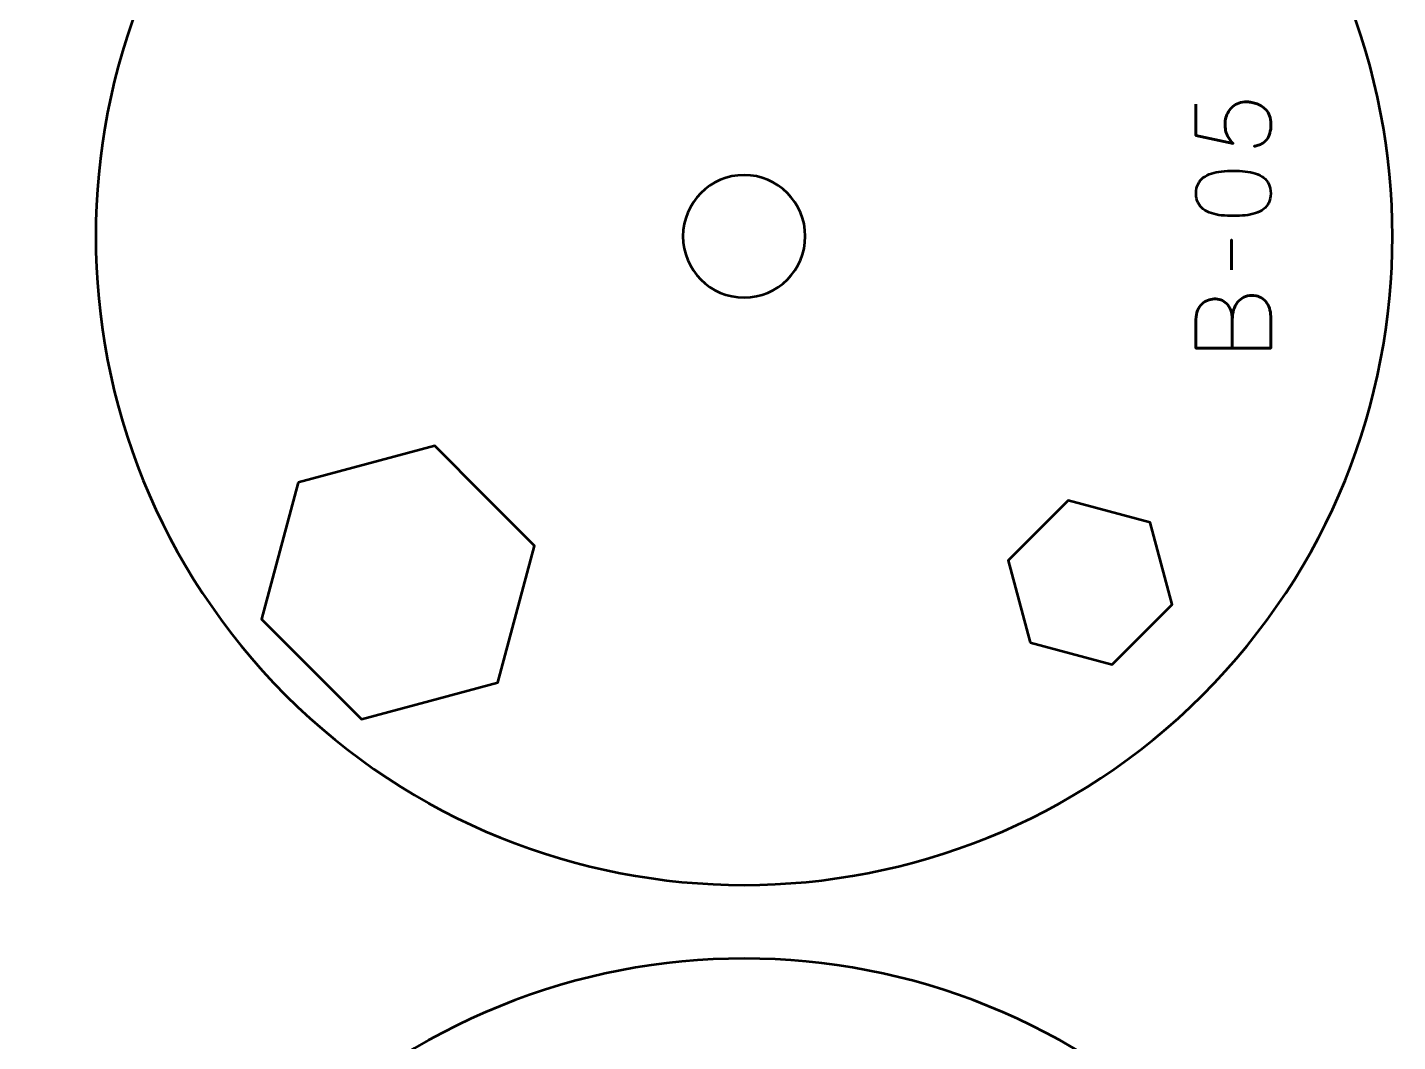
# Model space of a CAD drawing. Header units: centimetres. Extents: x -21 to 0, y -29.7 to 0.
# Drawn here: x -17.23 to -11.63, y -17.74 to -13.6 of the extents above; entities that cross this region are included whole.
import ezdxf

# ---------------------------------------------------------------- set-up
doc = ezdxf.new("R2010")
doc.units = ezdxf.units.CM
doc.header["$MEASUREMENT"] = 0
doc.layers.add('Layer 1', color=7, linetype='Continuous')

msp = doc.modelspace()

# ---------------------------------------------------------------- linework, layer by layer
at = {"layer": 'Layer 1', "color": 1, "lineweight": 53}
msp.add_open_spline([(-21.00003, -29.19995), (-21.00003, -29.19995), (-21.00003, -2.29992), (-21.00003, -2.29992), (-21.00003, -2.29992), (-21.00003, -2.21709), (-20.93286, -2.14992), (-20.85003, -2.14992), (-20.85003, -2.14992), (-20.7672, -2.14992), (-20.70003, -2.08275), (-20.70003, -1.99992), (-20.70003, -1.99992), (-20.70003, -1.91709), (-20.7672, -1.84992), (-20.85003, -1.84992), (-20.85003, -1.84992), (-20.93286, -1.84992), (-21.00003, -1.78275), (-21.00003, -1.69992), (-21.00003, -1.69992), (-21.00003, -1.61709), (-20.93286, -1.54992), (-20.85003, -1.54992), (-20.85003, -1.54992), (-20.7672, -1.54992), (-20.70003, -1.48275), (-20.70003, -1.39992), (-20.70003, -1.39992), (-20.70003, -1.31709), (-20.7672, -1.24992), (-20.85003, -1.24992), (-20.85003, -1.24992), (-20.93286, -1.24992), (-21.00003, -1.18275), (-21.00003, -1.09992), (-21.00003, -1.09992), (-21.00003, -1.09992), (-21.00003, -0.49992), (-21.00003, -0.49992), (-21.00003, -0.49992), (-21.00003, -0.22295), (-20.77694, 0.00004), (-20.49994, 0.00004), (-20.49994, 0.00004), (-20.49994, 0.00004), (-0.50008, 0.00004), (-0.50008, 0.00004), (-0.50008, 0.00004), (-0.22294, 0.00004), (0.00002, -0.22295), (0.00002, -0.49992), (0.00002, -0.49992), (0.00002, -0.49992), (0.00002, -29.19995), (0.00002, -29.19995), (0.00002, -29.19995), (0.00002, -29.47695), (-0.22294, -29.70004), (-0.50008, -29.70004), (-0.50008, -29.70004), (-0.50008, -29.70004), (-20.49994, -29.70004), (-20.49994, -29.70004), (-20.49994, -29.70004), (-20.77694, -29.70004), (-21.00003, -29.47695), (-21.00003, -29.19995)], degree=3, knots=[0, 0, 0, 0, 0.0588235, 0.0588235, 0.0588235, 0.0588235, 0.1176471, 0.1176471, 0.1176471, 0.1176471, 0.1764706, 0.1764706, 0.1764706, 0.1764706, 0.2352941, 0.2352941, 0.2352941, 0.2352941, 0.2941176, 0.2941176, 0.2941176, 0.2941176, 0.3529412, 0.3529412, 0.3529412, 0.3529412, 0.4117647, 0.4117647, 0.4117647, 0.4117647, 0.4705882, 0.4705882, 0.4705882, 0.4705882, 0.5294118, 0.5294118, 0.5294118, 0.5294118, 0.5882353, 0.5882353, 0.5882353, 0.5882353, 0.6470588, 0.6470588, 0.6470588, 0.6470588, 0.7058824, 0.7058824, 0.7058824, 0.7058824, 0.7647059, 0.7647059, 0.7647059, 0.7647059, 0.8235294, 0.8235294, 0.8235294, 0.8235294, 0.8823529, 0.8823529, 0.8823529, 0.8823529, 0.9411765, 0.9411765, 0.9411765, 0.9411765, 1, 1, 1, 1], dxfattribs=at)
at = {"layer": 'Layer 1', "color": 3, "lineweight": 53}
for points in [[(-16.17375, -12.57614), (-15.13905, -11.54144), (-13.46081, -11.54144), (-12.42608, -12.57617), (-12.42608, -12.57617), (-11.39138, -13.61087), (-11.39138, -15.28911), (-12.42608, -16.32381), (-12.42608, -16.32381), (-13.46081, -17.35853), (-15.13905, -17.35853), (-16.17375, -16.32383), (-16.17375, -16.32383), (-17.20848, -15.28911), (-17.20848, -13.61087), (-16.17375, -12.57614)], [(-16.17377, -18.17613), (-15.13907, -17.14143), (-13.46083, -17.14143), (-12.4261, -18.17616), (-12.4261, -18.17616), (-11.3914, -19.21086), (-11.3914, -20.8891), (-12.4261, -21.9238), (-12.4261, -21.9238), (-13.46083, -22.95852), (-15.13907, -22.95852), (-16.17377, -21.92382), (-16.17377, -21.92382), (-17.2085, -20.8891), (-17.2085, -19.21086), (-16.17377, -18.17613)]]:
    msp.add_open_spline(points, degree=3, knots=[0, 0, 0, 0, 0.25, 0.25, 0.25, 0.25, 0.5, 0.5, 0.5, 0.5, 0.75, 0.75, 0.75, 0.75, 1, 1, 1, 1], dxfattribs=at)
at = {"layer": 'Layer 1', "color": 5, "lineweight": 53}
for points, knots in [([(-12.4532, -13.91071), (-12.4532, -13.91071), (-12.4532, -14.03771), (-12.4532, -14.03771), (-12.4532, -14.03771), (-12.4532, -14.03771), (-12.30165, -14.07158), (-12.30165, -14.07158), (-12.30165, -14.07158), (-12.30673, -14.06565), (-12.31131, -14.06001), (-12.31534, -14.05457), (-12.31534, -14.05457), (-12.31936, -14.04921), (-12.32274, -14.04357), (-12.32557, -14.03757), (-12.32557, -14.03757), (-12.32839, -14.03164), (-12.33051, -14.02487), (-12.33199, -14.01725), (-12.33199, -14.01725), (-12.33347, -14.0097), (-12.33425, -14.00067), (-12.33425, -13.9903), (-12.33425, -13.9903), (-12.33425, -13.98183), (-12.33312, -13.97336), (-12.33079, -13.9649), (-12.33079, -13.9649), (-12.32853, -13.95643), (-12.32507, -13.94839), (-12.32049, -13.94077), (-12.32049, -13.94077), (-12.31583, -13.93308), (-12.31004, -13.9263), (-12.30306, -13.92038), (-12.30306, -13.92038), (-12.29607, -13.91438), (-12.28789, -13.90965), (-12.27851, -13.90627), (-12.27851, -13.90627), (-12.26912, -13.90281), (-12.25847, -13.90105), (-12.24662, -13.90098), (-12.24662, -13.90098), (-12.24224, -13.9009), (-12.23674, -13.9014), (-12.23025, -13.90239), (-12.23025, -13.90239), (-12.22376, -13.9033), (-12.2167, -13.905), (-12.20922, -13.9074), (-12.20922, -13.9074), (-12.20174, -13.90979), (-12.19433, -13.91318), (-12.187, -13.91748), (-12.187, -13.91748), (-12.17966, -13.92179), (-12.17296, -13.92729), (-12.16689, -13.93392), (-12.16689, -13.93392), (-12.16082, -13.94056), (-12.15595, -13.9486), (-12.15228, -13.95798), (-12.15228, -13.95798), (-12.14869, -13.96744), (-12.14678, -13.97852), (-12.14671, -13.99114), (-12.14671, -13.99114), (-12.14678, -14.00624), (-12.1484, -14.01894), (-12.15144, -14.02924), (-12.15144, -14.02924), (-12.15454, -14.03955), (-12.15856, -14.04794), (-12.16364, -14.05443), (-12.16364, -14.05443), (-12.16872, -14.06099), (-12.1743, -14.06607), (-12.18036, -14.06974), (-12.18036, -14.06974), (-12.18643, -14.07341), (-12.1925, -14.07616), (-12.19857, -14.078), (-12.19857, -14.078), (-12.20464, -14.07983), (-12.21021, -14.08124), (-12.21529, -14.08216), (-12.21529, -14.08216), (-12.21021, -14.08124), (-12.20464, -14.07983), (-12.19857, -14.078), (-12.19857, -14.078), (-12.1925, -14.07616), (-12.18643, -14.07341), (-12.18036, -14.06974), (-12.18036, -14.06974), (-12.1743, -14.06607), (-12.16872, -14.06099), (-12.16364, -14.05443), (-12.16364, -14.05443), (-12.15856, -14.04794), (-12.15454, -14.03955), (-12.15144, -14.02924), (-12.15144, -14.02924), (-12.1484, -14.01894), (-12.14678, -14.00624), (-12.14671, -13.99114), (-12.14671, -13.99114), (-12.14678, -13.97852), (-12.14869, -13.96744), (-12.15228, -13.95798), (-12.15228, -13.95798), (-12.15595, -13.9486), (-12.16082, -13.94056), (-12.16689, -13.93392), (-12.16689, -13.93392), (-12.17296, -13.92729), (-12.17966, -13.92179), (-12.187, -13.91748), (-12.187, -13.91748), (-12.19433, -13.91318), (-12.20174, -13.90979), (-12.20922, -13.9074), (-12.20922, -13.9074), (-12.2167, -13.905), (-12.22376, -13.9033), (-12.23025, -13.90239), (-12.23025, -13.90239), (-12.23674, -13.9014), (-12.24224, -13.9009), (-12.24662, -13.90098), (-12.24662, -13.90098), (-12.25847, -13.90105), (-12.26912, -13.90281), (-12.27851, -13.90627), (-12.27851, -13.90627), (-12.28789, -13.90965), (-12.29607, -13.91438), (-12.30306, -13.92038), (-12.30306, -13.92038), (-12.31004, -13.9263), (-12.31583, -13.93308), (-12.32049, -13.94077), (-12.32049, -13.94077), (-12.32507, -13.94839), (-12.32853, -13.95643), (-12.33079, -13.9649), (-12.33079, -13.9649), (-12.33312, -13.97336), (-12.33425, -13.98183), (-12.33425, -13.9903), (-12.33425, -13.9903), (-12.33425, -14.00067), (-12.33347, -14.0097), (-12.33199, -14.01725), (-12.33199, -14.01725), (-12.33051, -14.02487), (-12.32839, -14.03164), (-12.32557, -14.03757), (-12.32557, -14.03757), (-12.32274, -14.04357), (-12.31936, -14.04921), (-12.31534, -14.05457), (-12.31534, -14.05457), (-12.31131, -14.06001), (-12.30673, -14.06565), (-12.30165, -14.07158), (-12.30165, -14.07158), (-12.30165, -14.07158), (-12.4532, -14.03771), (-12.4532, -14.03771), (-12.4532, -14.03771), (-12.4532, -14.03771), (-12.4532, -13.91071), (-12.4532, -13.91071)], [0, 0, 0, 0, 0.0227273, 0.0227273, 0.0227273, 0.0227273, 0.0454545, 0.0454545, 0.0454545, 0.0454545, 0.0681818, 0.0681818, 0.0681818, 0.0681818, 0.0909091, 0.0909091, 0.0909091, 0.0909091, 0.1136364, 0.1136364, 0.1136364, 0.1136364, 0.1363636, 0.1363636, 0.1363636, 0.1363636, 0.1590909, 0.1590909, 0.1590909, 0.1590909, 0.1818182, 0.1818182, 0.1818182, 0.1818182, 0.2045455, 0.2045455, 0.2045455, 0.2045455, 0.2272727, 0.2272727, 0.2272727, 0.2272727, 0.25, 0.25, 0.25, 0.25, 0.2727273, 0.2727273, 0.2727273, 0.2727273, 0.2954545, 0.2954545, 0.2954545, 0.2954545, 0.3181818, 0.3181818, 0.3181818, 0.3181818, 0.3409091, 0.3409091, 0.3409091, 0.3409091, 0.3636364, 0.3636364, 0.3636364, 0.3636364, 0.3863636, 0.3863636, 0.3863636, 0.3863636, 0.4090909, 0.4090909, 0.4090909, 0.4090909, 0.4318182, 0.4318182, 0.4318182, 0.4318182, 0.4545455, 0.4545455, 0.4545455, 0.4545455, 0.4772727, 0.4772727, 0.4772727, 0.4772727, 0.5, 0.5, 0.5, 0.5, 0.5227273, 0.5227273, 0.5227273, 0.5227273, 0.5454545, 0.5454545, 0.5454545, 0.5454545, 0.5681818, 0.5681818, 0.5681818, 0.5681818, 0.5909091, 0.5909091, 0.5909091, 0.5909091, 0.6136364, 0.6136364, 0.6136364, 0.6136364, 0.6363636, 0.6363636, 0.6363636, 0.6363636, 0.6590909, 0.6590909, 0.6590909, 0.6590909, 0.6818182, 0.6818182, 0.6818182, 0.6818182, 0.7045455, 0.7045455, 0.7045455, 0.7045455, 0.7272727, 0.7272727, 0.7272727, 0.7272727, 0.75, 0.75, 0.75, 0.75, 0.7727273, 0.7727273, 0.7727273, 0.7727273, 0.7954545, 0.7954545, 0.7954545, 0.7954545, 0.8181818, 0.8181818, 0.8181818, 0.8181818, 0.8409091, 0.8409091, 0.8409091, 0.8409091, 0.8636364, 0.8636364, 0.8636364, 0.8636364, 0.8863636, 0.8863636, 0.8863636, 0.8863636, 0.9090909, 0.9090909, 0.9090909, 0.9090909, 0.9318182, 0.9318182, 0.9318182, 0.9318182, 0.9545455, 0.9545455, 0.9545455, 0.9545455, 0.9772727, 0.9772727, 0.9772727, 0.9772727, 1, 1, 1, 1]), ([(-12.14798, -14.27477), (-12.14805, -14.25996), (-12.15066, -14.24719), (-12.15574, -14.23653), (-12.15574, -14.23653), (-12.16082, -14.22595), (-12.16809, -14.21713), (-12.17733, -14.21008), (-12.17733, -14.21008), (-12.18664, -14.20309), (-12.19765, -14.19759), (-12.21035, -14.1935), (-12.21035, -14.1935), (-12.22305, -14.18947), (-12.23695, -14.18658), (-12.25219, -14.18496), (-12.25219, -14.18496), (-12.26743, -14.18326), (-12.28345, -14.18242), (-12.30038, -14.18249), (-12.30038, -14.18249), (-12.31724, -14.18242), (-12.33326, -14.18326), (-12.34843, -14.18496), (-12.34843, -14.18496), (-12.3636, -14.18658), (-12.37757, -14.18947), (-12.39027, -14.1935), (-12.39027, -14.1935), (-12.4029, -14.19759), (-12.4139, -14.20309), (-12.42329, -14.21008), (-12.42329, -14.21008), (-12.4326, -14.21713), (-12.43987, -14.22595), (-12.44495, -14.23653), (-12.44495, -14.23653), (-12.4501, -14.24719), (-12.45271, -14.25996), (-12.45278, -14.27477), (-12.45278, -14.27477), (-12.45271, -14.28959), (-12.4501, -14.30236), (-12.44495, -14.31302), (-12.44495, -14.31302), (-12.43987, -14.3236), (-12.4326, -14.33242), (-12.42329, -14.33947), (-12.42329, -14.33947), (-12.4139, -14.34646), (-12.4029, -14.35196), (-12.39027, -14.35605), (-12.39027, -14.35605), (-12.37757, -14.36008), (-12.3636, -14.36297), (-12.34843, -14.36459), (-12.34843, -14.36459), (-12.33326, -14.36628), (-12.31724, -14.36713), (-12.30038, -14.36706), (-12.30038, -14.36706), (-12.28345, -14.36713), (-12.26743, -14.36628), (-12.25219, -14.36459), (-12.25219, -14.36459), (-12.23695, -14.36297), (-12.22305, -14.36008), (-12.21035, -14.35605), (-12.21035, -14.35605), (-12.19765, -14.35196), (-12.18664, -14.34646), (-12.17733, -14.33947), (-12.17733, -14.33947), (-12.16809, -14.33242), (-12.16082, -14.3236), (-12.15574, -14.31302), (-12.15574, -14.31302), (-12.15066, -14.30236), (-12.14805, -14.28959), (-12.14798, -14.27477)], [0, 0, 0, 0, 0.05, 0.05, 0.05, 0.05, 0.1, 0.1, 0.1, 0.1, 0.15, 0.15, 0.15, 0.15, 0.2, 0.2, 0.2, 0.2, 0.25, 0.25, 0.25, 0.25, 0.3, 0.3, 0.3, 0.3, 0.35, 0.35, 0.35, 0.35, 0.4, 0.4, 0.4, 0.4, 0.45, 0.45, 0.45, 0.45, 0.5, 0.5, 0.5, 0.5, 0.55, 0.55, 0.55, 0.55, 0.6, 0.6, 0.6, 0.6, 0.65, 0.65, 0.65, 0.65, 0.7, 0.7, 0.7, 0.7, 0.75, 0.75, 0.75, 0.75, 0.8, 0.8, 0.8, 0.8, 0.85, 0.85, 0.85, 0.85, 0.9, 0.9, 0.9, 0.9, 0.95, 0.95, 0.95, 0.95, 1, 1, 1, 1]), ([(-12.14798, -14.27477), (-12.14805, -14.25996), (-12.15066, -14.24719), (-12.15574, -14.23653), (-12.15574, -14.23653), (-12.16082, -14.22595), (-12.16809, -14.21713), (-12.17733, -14.21008), (-12.17733, -14.21008), (-12.18664, -14.20309), (-12.19765, -14.19759), (-12.21035, -14.1935), (-12.21035, -14.1935), (-12.22305, -14.18947), (-12.23695, -14.18658), (-12.25219, -14.18496), (-12.25219, -14.18496), (-12.26743, -14.18326), (-12.28345, -14.18242), (-12.30038, -14.18249), (-12.30038, -14.18249), (-12.31724, -14.18242), (-12.33326, -14.18326), (-12.34843, -14.18496), (-12.34843, -14.18496), (-12.3636, -14.18658), (-12.37757, -14.18947), (-12.39027, -14.1935), (-12.39027, -14.1935), (-12.4029, -14.19759), (-12.4139, -14.20309), (-12.42329, -14.21008), (-12.42329, -14.21008), (-12.4326, -14.21713), (-12.43987, -14.22595), (-12.44495, -14.23653), (-12.44495, -14.23653), (-12.4501, -14.24719), (-12.45271, -14.25996), (-12.45278, -14.27477), (-12.45278, -14.27477), (-12.45271, -14.28959), (-12.4501, -14.30236), (-12.44495, -14.31302), (-12.44495, -14.31302), (-12.43987, -14.3236), (-12.4326, -14.33242), (-12.42329, -14.33947), (-12.42329, -14.33947), (-12.4139, -14.34646), (-12.4029, -14.35196), (-12.39027, -14.35605), (-12.39027, -14.35605), (-12.37757, -14.36008), (-12.3636, -14.36297), (-12.34843, -14.36459), (-12.34843, -14.36459), (-12.33326, -14.36628), (-12.31724, -14.36713), (-12.30038, -14.36706), (-12.30038, -14.36706), (-12.28345, -14.36713), (-12.26743, -14.36628), (-12.25219, -14.36459), (-12.25219, -14.36459), (-12.23695, -14.36297), (-12.22305, -14.36008), (-12.21035, -14.35605), (-12.21035, -14.35605), (-12.19765, -14.35196), (-12.18664, -14.34646), (-12.17733, -14.33947), (-12.17733, -14.33947), (-12.16809, -14.33242), (-12.16082, -14.3236), (-12.15574, -14.31302), (-12.15574, -14.31302), (-12.15066, -14.30236), (-12.14805, -14.28959), (-12.14798, -14.27477)], [0, 0, 0, 0, 0.05, 0.05, 0.05, 0.05, 0.1, 0.1, 0.1, 0.1, 0.15, 0.15, 0.15, 0.15, 0.2, 0.2, 0.2, 0.2, 0.25, 0.25, 0.25, 0.25, 0.3, 0.3, 0.3, 0.3, 0.35, 0.35, 0.35, 0.35, 0.4, 0.4, 0.4, 0.4, 0.45, 0.45, 0.45, 0.45, 0.5, 0.5, 0.5, 0.5, 0.55, 0.55, 0.55, 0.55, 0.6, 0.6, 0.6, 0.6, 0.65, 0.65, 0.65, 0.65, 0.7, 0.7, 0.7, 0.7, 0.75, 0.75, 0.75, 0.75, 0.8, 0.8, 0.8, 0.8, 0.85, 0.85, 0.85, 0.85, 0.9, 0.9, 0.9, 0.9, 0.95, 0.95, 0.95, 0.95, 1, 1, 1, 1]), ([(-12.30758, -14.58719), (-12.30758, -14.58719), (-12.30758, -14.464), (-12.30758, -14.464), (-12.30758, -14.464), (-12.30758, -14.464), (-12.30758, -14.58719), (-12.30758, -14.58719)], [0, 0, 0, 0, 0.5, 0.5, 0.5, 0.5, 1, 1, 1, 1]), ([(-12.30504, -14.90765), (-12.30504, -14.90765), (-12.30504, -14.79039), (-12.30504, -14.79039), (-12.30504, -14.79039), (-12.30511, -14.77515), (-12.30722, -14.76217), (-12.31139, -14.75123), (-12.31139, -14.75123), (-12.31548, -14.74036), (-12.32105, -14.73155), (-12.32804, -14.7247), (-12.32804, -14.7247), (-12.33502, -14.71786), (-12.34292, -14.71292), (-12.35167, -14.70981), (-12.35167, -14.70981), (-12.36035, -14.70678), (-12.36938, -14.70537), (-12.37869, -14.70572), (-12.37869, -14.70572), (-12.38801, -14.70615), (-12.39704, -14.70812), (-12.40586, -14.71165), (-12.40586, -14.71165), (-12.41468, -14.71511), (-12.42265, -14.72033), (-12.42978, -14.72717), (-12.42978, -14.72717), (-12.4369, -14.73401), (-12.44255, -14.74255), (-12.44671, -14.75292), (-12.44671, -14.75292), (-12.45094, -14.7633), (-12.45313, -14.7755), (-12.4532, -14.78954), (-12.4532, -14.78954), (-12.4532, -14.78954), (-12.4532, -14.90765), (-12.4532, -14.90765), (-12.4532, -14.90765), (-12.4532, -14.90765), (-12.14798, -14.90765), (-12.14798, -14.90765), (-12.14798, -14.90765), (-12.14798, -14.90765), (-12.14798, -14.77769), (-12.14798, -14.77769), (-12.14798, -14.77769), (-12.14798, -14.76555), (-12.14974, -14.75426), (-12.1532, -14.74382), (-12.1532, -14.74382), (-12.15673, -14.73338), (-12.16174, -14.72428), (-12.16837, -14.71638), (-12.16837, -14.71638), (-12.17507, -14.70854), (-12.18312, -14.70241), (-12.19264, -14.69803), (-12.19264, -14.69803), (-12.20217, -14.69366), (-12.21296, -14.6914), (-12.22503, -14.69133), (-12.22503, -14.69133), (-12.23716, -14.69161), (-12.2481, -14.69415), (-12.2579, -14.69902), (-12.2579, -14.69902), (-12.26771, -14.70389), (-12.27611, -14.71066), (-12.28309, -14.71941), (-12.28309, -14.71941), (-12.29015, -14.72816), (-12.29558, -14.7386), (-12.29932, -14.7506), (-12.29932, -14.7506), (-12.30306, -14.76259), (-12.30496, -14.77585), (-12.30504, -14.79039), (-12.30504, -14.79039), (-12.30496, -14.77585), (-12.30306, -14.76259), (-12.29932, -14.7506), (-12.29932, -14.7506), (-12.29558, -14.7386), (-12.29015, -14.72816), (-12.28309, -14.71941), (-12.28309, -14.71941), (-12.27611, -14.71066), (-12.26771, -14.70389), (-12.2579, -14.69902), (-12.2579, -14.69902), (-12.2481, -14.69415), (-12.23716, -14.69161), (-12.22503, -14.69133), (-12.22503, -14.69133), (-12.21296, -14.6914), (-12.20217, -14.69366), (-12.19264, -14.69803), (-12.19264, -14.69803), (-12.18312, -14.70241), (-12.17507, -14.70854), (-12.16837, -14.71638), (-12.16837, -14.71638), (-12.16174, -14.72428), (-12.15673, -14.73338), (-12.1532, -14.74382), (-12.1532, -14.74382), (-12.14974, -14.75426), (-12.14798, -14.76555), (-12.14798, -14.77769), (-12.14798, -14.77769), (-12.14798, -14.77769), (-12.14798, -14.90765), (-12.14798, -14.90765), (-12.14798, -14.90765), (-12.14798, -14.90765), (-12.4532, -14.90765), (-12.4532, -14.90765), (-12.4532, -14.90765), (-12.4532, -14.90765), (-12.4532, -14.78954), (-12.4532, -14.78954), (-12.4532, -14.78954), (-12.45313, -14.7755), (-12.45094, -14.7633), (-12.44671, -14.75292), (-12.44671, -14.75292), (-12.44255, -14.74255), (-12.4369, -14.73401), (-12.42978, -14.72717), (-12.42978, -14.72717), (-12.42265, -14.72033), (-12.41468, -14.71511), (-12.40586, -14.71165), (-12.40586, -14.71165), (-12.39704, -14.70812), (-12.38801, -14.70615), (-12.37869, -14.70572), (-12.37869, -14.70572), (-12.36938, -14.70537), (-12.36035, -14.70678), (-12.35167, -14.70981), (-12.35167, -14.70981), (-12.34292, -14.71292), (-12.33502, -14.71786), (-12.32804, -14.7247), (-12.32804, -14.7247), (-12.32105, -14.73155), (-12.31548, -14.74036), (-12.31139, -14.75123), (-12.31139, -14.75123), (-12.30722, -14.76217), (-12.30511, -14.77515), (-12.30504, -14.79039), (-12.30504, -14.79039), (-12.30504, -14.79039), (-12.30504, -14.90765), (-12.30504, -14.90765)], [0, 0, 0, 0, 0.025, 0.025, 0.025, 0.025, 0.05, 0.05, 0.05, 0.05, 0.075, 0.075, 0.075, 0.075, 0.1, 0.1, 0.1, 0.1, 0.125, 0.125, 0.125, 0.125, 0.15, 0.15, 0.15, 0.15, 0.175, 0.175, 0.175, 0.175, 0.2, 0.2, 0.2, 0.2, 0.225, 0.225, 0.225, 0.225, 0.25, 0.25, 0.25, 0.25, 0.275, 0.275, 0.275, 0.275, 0.3, 0.3, 0.3, 0.3, 0.325, 0.325, 0.325, 0.325, 0.35, 0.35, 0.35, 0.35, 0.375, 0.375, 0.375, 0.375, 0.4, 0.4, 0.4, 0.4, 0.425, 0.425, 0.425, 0.425, 0.45, 0.45, 0.45, 0.45, 0.475, 0.475, 0.475, 0.475, 0.5, 0.5, 0.5, 0.5, 0.525, 0.525, 0.525, 0.525, 0.55, 0.55, 0.55, 0.55, 0.575, 0.575, 0.575, 0.575, 0.6, 0.6, 0.6, 0.6, 0.625, 0.625, 0.625, 0.625, 0.65, 0.65, 0.65, 0.65, 0.675, 0.675, 0.675, 0.675, 0.7, 0.7, 0.7, 0.7, 0.725, 0.725, 0.725, 0.725, 0.75, 0.75, 0.75, 0.75, 0.775, 0.775, 0.775, 0.775, 0.8, 0.8, 0.8, 0.8, 0.825, 0.825, 0.825, 0.825, 0.85, 0.85, 0.85, 0.85, 0.875, 0.875, 0.875, 0.875, 0.9, 0.9, 0.9, 0.9, 0.925, 0.925, 0.925, 0.925, 0.95, 0.95, 0.95, 0.95, 0.975, 0.975, 0.975, 0.975, 1, 1, 1, 1])]:
    msp.add_open_spline(points, degree=3, knots=knots, dxfattribs=at)
at = {"layer": 'Layer 1', "lineweight": 53}
for points, knots in [([(-14.54996, -14.44998), (-14.54996, -14.31194), (-14.438, -14.19999), (-14.29996, -14.19999), (-14.29996, -14.19999), (-14.16191, -14.19999), (-14.04996, -14.31194), (-14.04996, -14.44998), (-14.04996, -14.44998), (-14.04996, -14.58803), (-14.16191, -14.69998), (-14.29996, -14.69998), (-14.29996, -14.69998), (-14.438, -14.69998), (-14.54996, -14.58803), (-14.54996, -14.44998)], [0, 0, 0, 0, 0.25, 0.25, 0.25, 0.25, 0.5, 0.5, 0.5, 0.5, 0.75, 0.75, 0.75, 0.75, 1, 1, 1, 1]), ([(-16.12239, -15.45596), (-16.12239, -15.45596), (-15.84356, -15.38124), (-15.84356, -15.38124), (-15.84356, -15.38124), (-15.84356, -15.38124), (-15.56471, -15.30653), (-15.56471, -15.30653), (-15.56471, -15.30653), (-15.56471, -15.30653), (-15.36059, -15.51065), (-15.36059, -15.51065), (-15.36059, -15.51065), (-15.36059, -15.51065), (-15.15647, -15.71477), (-15.15647, -15.71477), (-15.15647, -15.71477), (-15.15647, -15.71477), (-15.23118, -15.99362), (-15.23118, -15.99362), (-15.23118, -15.99362), (-15.23118, -15.99362), (-15.3059, -16.27245), (-15.3059, -16.27245), (-15.3059, -16.27245), (-15.3059, -16.27245), (-15.58473, -16.34716), (-15.58473, -16.34716), (-15.58473, -16.34716), (-15.58473, -16.34716), (-15.86357, -16.42188), (-15.86357, -16.42188), (-15.86357, -16.42188), (-15.86357, -16.42188), (-16.0677, -16.21776), (-16.0677, -16.21776), (-16.0677, -16.21776), (-16.0677, -16.21776), (-16.27182, -16.01363), (-16.27182, -16.01363), (-16.27182, -16.01363), (-16.27182, -16.01363), (-16.1971, -15.73479), (-16.1971, -15.73479), (-16.1971, -15.73479), (-16.1971, -15.73479), (-16.12239, -15.45596), (-16.12239, -15.45596)], [0, 0, 0, 0, 0.0833333, 0.0833333, 0.0833333, 0.0833333, 0.1666667, 0.1666667, 0.1666667, 0.1666667, 0.25, 0.25, 0.25, 0.25, 0.3333333, 0.3333333, 0.3333333, 0.3333333, 0.4166667, 0.4166667, 0.4166667, 0.4166667, 0.5, 0.5, 0.5, 0.5, 0.5833333, 0.5833333, 0.5833333, 0.5833333, 0.6666667, 0.6666667, 0.6666667, 0.6666667, 0.75, 0.75, 0.75, 0.75, 0.8333333, 0.8333333, 0.8333333, 0.8333333, 0.9166667, 0.9166667, 0.9166667, 0.9166667, 1, 1, 1, 1])]:
    msp.add_open_spline(points, degree=3, knots=knots, dxfattribs=at)
at = {"layer": 'Layer 1', "color": 250, "lineweight": 53}
msp.add_open_spline([(-13.13068, -16.10915), (-13.13068, -16.10915), (-13.17551, -15.94185), (-13.17551, -15.94185), (-13.17551, -15.94185), (-13.17551, -15.94185), (-13.22034, -15.77454), (-13.22034, -15.77454), (-13.22034, -15.77454), (-13.22034, -15.77454), (-13.09786, -15.65207), (-13.09786, -15.65207), (-13.09786, -15.65207), (-13.09786, -15.65207), (-12.97539, -15.52959), (-12.97539, -15.52959), (-12.97539, -15.52959), (-12.97539, -15.52959), (-12.80808, -15.57442), (-12.80808, -15.57442), (-12.80808, -15.57442), (-12.80808, -15.57442), (-12.64078, -15.61925), (-12.64078, -15.61925), (-12.64078, -15.61925), (-12.64078, -15.61925), (-12.59595, -15.78655), (-12.59595, -15.78655), (-12.59595, -15.78655), (-12.59595, -15.78655), (-12.55112, -15.95386), (-12.55112, -15.95386), (-12.55112, -15.95386), (-12.55112, -15.95386), (-12.6736, -16.07633), (-12.6736, -16.07633), (-12.6736, -16.07633), (-12.6736, -16.07633), (-12.79607, -16.19881), (-12.79607, -16.19881), (-12.79607, -16.19881), (-12.79607, -16.19881), (-12.96338, -16.15398), (-12.96338, -16.15398), (-12.96338, -16.15398), (-12.96338, -16.15398), (-13.13068, -16.10915), (-13.13068, -16.10915)], degree=3, knots=[0, 0, 0, 0, 0.0833333, 0.0833333, 0.0833333, 0.0833333, 0.1666667, 0.1666667, 0.1666667, 0.1666667, 0.25, 0.25, 0.25, 0.25, 0.3333333, 0.3333333, 0.3333333, 0.3333333, 0.4166667, 0.4166667, 0.4166667, 0.4166667, 0.5, 0.5, 0.5, 0.5, 0.5833333, 0.5833333, 0.5833333, 0.5833333, 0.6666667, 0.6666667, 0.6666667, 0.6666667, 0.75, 0.75, 0.75, 0.75, 0.8333333, 0.8333333, 0.8333333, 0.8333333, 0.9166667, 0.9166667, 0.9166667, 0.9166667, 1, 1, 1, 1], dxfattribs=at)

doc.saveas('drawing.dxf')
